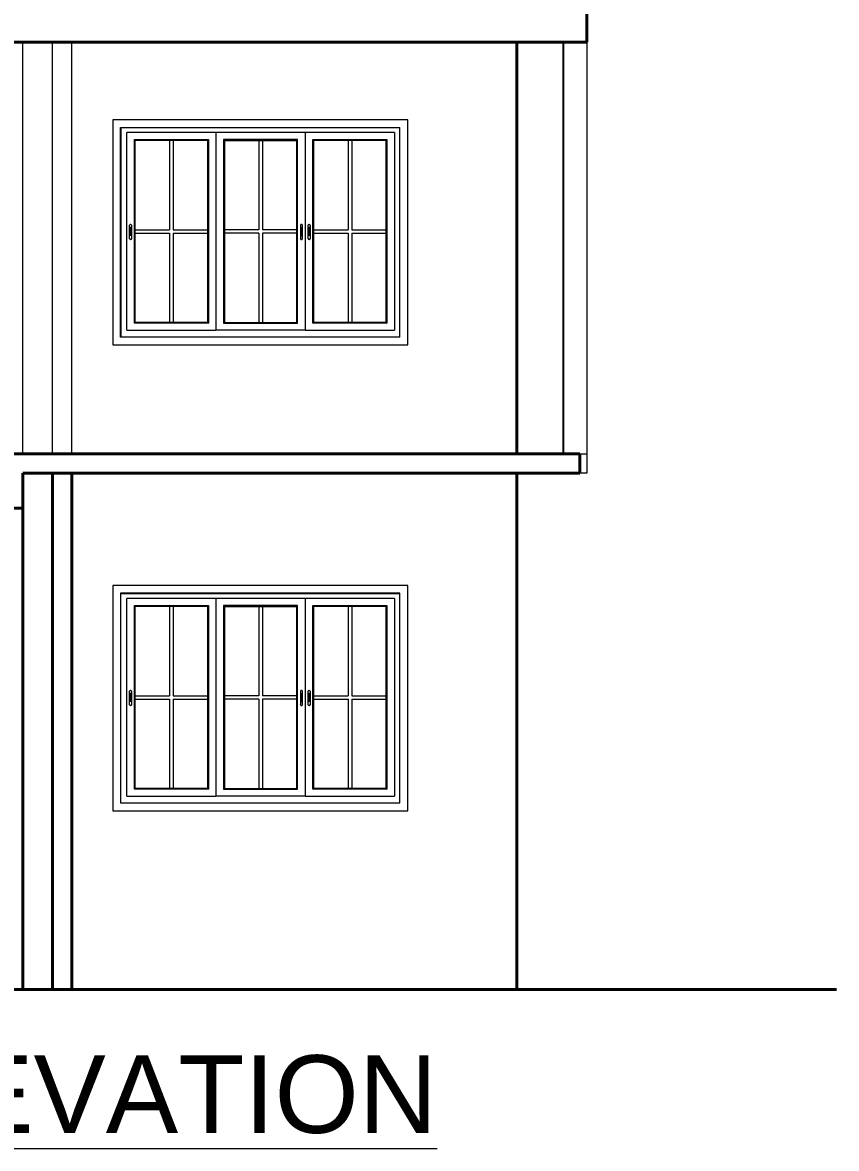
# Model space of a CAD drawing. Header units: inches. Extents: x 136316 to 155547, y -21384 to -17606.
# Drawn here: x 155204.9 to 155414.6, y -20502.4 to -20212.5 of the extents above; entities that cross this region are included whole.
import ezdxf

# ---------------------------------------------------------------- set-up
doc = ezdxf.new("R2010")
doc.units = ezdxf.units.IN
doc.header["$LTSCALE"] = 0.5
doc.header["$MEASUREMENT"] = 0
for name, color, linetype, lineweight in [('HACTH', 253, 'Continuous', 9), ('PARAPET', 50, 'Continuous', 13), ('Text-100.w', 254, 'Continuous', 9), ('wall', 1, 'Continuous', 40), ('wall light', 6, 'Continuous', 25), ('window', 4, 'Continuous', 13)]:
    doc.layers.add(name, color=color, linetype=linetype, lineweight=lineweight)
doc.styles.add('arial', font='arial.ttf')

msp = doc.modelspace()

# ---------------------------------------------------------------- linework, layer by layer
at = {"layer": 'HACTH'}
msp.add_line((155230.26, -20239.52), (155230.26, -20293.52), dxfattribs=at)
at = {"layer": 'PARAPET'}
for p, q in [((155205.03, -20323.52), (155205.03, -20217.52)), ((155212.65, -20323.52), (155212.65, -20217.52)), ((155217.65, -20323.52), (155217.65, -20217.52)), ((155350.26, -20217.52), (155350.26, -20328.52)), ((155304.15, -20237.52), (155228.15, -20237.52)), ((155228.15, -20237.52), (155228.15, -20295.52)), ((155304.15, -20295.52), (155304.15, -20237.52)), ((155230.15, -20293.52), (155230.15, -20239.52)), ((155230.15, -20239.52), (155302.15, -20239.52)), ((155302.15, -20293.52), (155302.15, -20239.52)), ((155228.15, -20295.52), (155304.15, -20295.52)), ((155302.15, -20293.52), (155230.15, -20293.52)), ((155348.51, -20323.52), (155350.26, -20323.52)), ((155350.26, -20328.52), (155348.51, -20328.52)), ((155304.15, -20357.45), (155228.15, -20357.45)), ((155228.15, -20357.45), (155228.15, -20415.45)), ((155230.15, -20359.45), (155230.15, -20413.45)), ((155302.15, -20359.45), (155230.15, -20359.45)), ((155230.26, -20413.45), (155230.26, -20359.52)), ((155230.26, -20359.52), (155302.15, -20359.52)), ((155302.15, -20413.45), (155302.15, -20359.45)), ((155304.15, -20415.45), (155304.15, -20357.45)), ((155230.15, -20413.45), (155302.15, -20413.45)), ((155228.15, -20415.45), (155304.15, -20415.45))]:
    msp.add_line(p, q, dxfattribs=at)
at = {"layer": 'wall'}
for p, q in [((155350.26, -20217.52), (155350.26, -20203.52)), ((155115.26, -20217.52), (155350.26, -20217.52)), ((155332.26, -20217.52), (155332.26, -20323.52)), ((155200.34, -20323.52), (155217.85, -20323.52)), ((155203.94, -20323.52), (155205.03, -20323.52)), ((155332.26, -20323.52), (155217.65, -20323.52)), ((155348.51, -20323.52), (155332.26, -20323.52)), ((155348.51, -20323.52), (155348.51, -20328.52)), ((155205.03, -20461.52), (155205.03, -20328.52)), ((155205.03, -20328.52), (155212.65, -20328.52)), ((155212.65, -20461.52), (155212.65, -20328.52)), ((155212.65, -20328.52), (155348.51, -20328.52)), ((155217.65, -20461.52), (155217.65, -20328.52)), ((155332.26, -20461.52), (155332.26, -20328.52)), ((155025.48, -20337.52), (155205.03, -20337.52)), ((154908.99, -20461.52), (155414.62, -20461.52))]:
    msp.add_line(p, q, dxfattribs=at)
at = {"layer": 'wall light'}
msp.add_line((155344.26, -20323.52), (155344.26, -20217.52), dxfattribs=at)
at = {"layer": 'window'}
for p, q in [((155231.76, -20291.74), (155231.76, -20240.85)), ((155300.76, -20240.85), (155231.76, -20240.85)), ((155254.76, -20240.85), (155254.76, -20291.74)), ((155277.76, -20240.85), (155277.76, -20291.74)), ((155300.76, -20240.85), (155300.76, -20291.74)), ((155233.73, -20289.94), (155233.73, -20242.65)), ((155233.73, -20242.65), (155252.8, -20242.65)), ((155233.97, -20242.87), (155233.73, -20242.65)), ((155233.97, -20289.71), (155233.97, -20242.87)), ((155252.55, -20242.87), (155233.97, -20242.87)), ((155242.77, -20242.87), (155242.77, -20265.84)), ((155243.75, -20242.87), (155243.75, -20265.84)), ((155252.55, -20242.87), (155252.8, -20242.65)), ((155252.55, -20242.87), (155252.55, -20289.71)), ((155252.8, -20242.65), (155252.8, -20289.94)), ((155275.8, -20242.65), (155256.73, -20242.65)), ((155256.73, -20242.65), (155256.73, -20289.94)), ((155256.97, -20242.87), (155256.73, -20242.65)), ((155256.97, -20242.87), (155256.97, -20289.71)), ((155256.97, -20242.87), (155275.55, -20242.87)), ((155265.77, -20242.87), (155265.77, -20265.84)), ((155266.75, -20242.87), (155266.75, -20265.84)), ((155275.55, -20242.87), (155275.8, -20242.65)), ((155275.55, -20289.71), (155275.55, -20242.87)), ((155275.8, -20289.94), (155275.8, -20242.65)), ((155279.73, -20289.94), (155279.73, -20242.65)), ((155279.73, -20242.65), (155298.8, -20242.65)), ((155279.97, -20242.87), (155279.73, -20242.65)), ((155279.97, -20289.71), (155279.97, -20242.87)), ((155298.55, -20242.87), (155279.97, -20242.87)), ((155288.77, -20242.87), (155288.77, -20265.84)), ((155289.75, -20242.87), (155289.75, -20265.84)), ((155298.55, -20242.87), (155298.8, -20242.65)), ((155298.55, -20242.87), (155298.55, -20289.71)), ((155298.8, -20242.65), (155298.8, -20289.94)), ((155232.49, -20264.69), (155232.5, -20264.66)), ((155232.49, -20264.73), (155232.5, -20264.66)), ((155232.49, -20264.73), (155232.49, -20264.69)), ((155232.49, -20268.12), (155232.49, -20264.73)), ((155232.5, -20264.66), (155232.52, -20264.63)), ((155232.52, -20264.63), (155232.54, -20264.6)), ((155232.57, -20264.57), (155232.54, -20264.6)), ((155232.6, -20264.55), (155232.57, -20264.57)), ((155232.59, -20265.4), (155232.58, -20265.42)), ((155232.58, -20265.42), (155232.58, -20265.45)), ((155232.58, -20265.45), (155232.58, -20267.15)), ((155232.58, -20267.18), (155232.58, -20267.15)), ((155232.59, -20267.2), (155232.58, -20267.18)), ((155232.6, -20265.38), (155232.59, -20265.4)), ((155232.6, -20267.22), (155232.59, -20267.2)), ((155232.6, -20264.55), (155232.64, -20264.53)), ((155232.61, -20265.36), (155232.6, -20265.38)), ((155232.61, -20267.24), (155232.6, -20267.22)), ((155232.63, -20265.34), (155232.61, -20265.36)), ((155232.65, -20265.33), (155232.63, -20265.34)), ((155232.68, -20264.52), (155232.64, -20264.53)), ((155232.68, -20265.31), (155232.65, -20265.33)), ((155232.72, -20264.51), (155232.68, -20264.52)), ((155232.7, -20265.3), (155232.68, -20265.31)), ((155232.73, -20265.3), (155232.7, -20265.3)), ((155232.76, -20264.51), (155232.72, -20264.51)), ((155232.76, -20265.3), (155232.73, -20265.3)), ((155232.8, -20264.51), (155232.76, -20264.51)), ((155232.79, -20265.3), (155232.76, -20265.3)), ((155232.81, -20265.3), (155232.79, -20265.3)), ((155232.8, -20264.51), (155232.84, -20264.52)), ((155232.84, -20265.31), (155232.81, -20265.3)), ((155232.84, -20264.52), (155232.88, -20264.53)), ((155232.87, -20265.33), (155232.84, -20265.31)), ((155232.89, -20265.34), (155232.87, -20265.33)), ((155232.88, -20264.53), (155232.92, -20264.55)), ((155232.91, -20265.36), (155232.89, -20265.34)), ((155232.92, -20265.38), (155232.91, -20265.36)), ((155232.92, -20267.22), (155232.91, -20267.24)), ((155232.92, -20264.55), (155232.95, -20264.57)), ((155232.93, -20265.4), (155232.92, -20265.38)), ((155232.93, -20267.2), (155232.92, -20267.22)), ((155232.94, -20265.42), (155232.93, -20265.4)), ((155232.94, -20267.18), (155232.93, -20267.2)), ((155232.94, -20265.45), (155232.94, -20265.42)), ((155232.94, -20267.15), (155232.94, -20265.45)), ((155232.94, -20267.15), (155232.94, -20267.18)), ((155232.95, -20264.57), (155232.98, -20264.6)), ((155233, -20264.63), (155232.98, -20264.6)), ((155233.02, -20264.66), (155233, -20264.63)), ((155233.03, -20264.69), (155233.02, -20264.66)), ((155233.03, -20264.69), (155233.03, -20264.73)), ((155233.03, -20264.73), (155233.03, -20268.12)), ((155233.97, -20265.84), (155242.77, -20265.84)), ((155233.97, -20266.74), (155242.77, -20266.74)), ((155242.77, -20266.74), (155242.77, -20289.71)), ((155243.75, -20265.84), (155252.55, -20265.84)), ((155243.75, -20266.74), (155252.55, -20266.74)), ((155243.75, -20266.74), (155243.75, -20289.71)), ((155265.77, -20265.84), (155256.97, -20265.84)), ((155265.77, -20266.74), (155256.97, -20266.74)), ((155265.77, -20266.74), (155265.77, -20289.71)), ((155275.55, -20265.84), (155266.75, -20265.84)), ((155266.75, -20266.74), (155266.75, -20289.71)), ((155275.55, -20266.74), (155266.75, -20266.74)), ((155276.51, -20264.66), (155276.5, -20264.69)), ((155276.5, -20264.69), (155276.5, -20264.73)), ((155276.5, -20264.73), (155276.5, -20268.12)), ((155276.53, -20264.63), (155276.51, -20264.66)), ((155276.55, -20264.6), (155276.53, -20264.63)), ((155276.58, -20264.57), (155276.55, -20264.6)), ((155276.61, -20264.55), (155276.58, -20264.57)), ((155276.59, -20265.42), (155276.6, -20265.4)), ((155276.59, -20265.45), (155276.59, -20265.42)), ((155276.59, -20265.69), (155276.59, -20265.45)), ((155276.59, -20265.67), (155276.6, -20265.65)), ((155276.59, -20265.69), (155276.59, -20265.67)), ((155276.59, -20267.15), (155276.59, -20265.69)), ((155276.59, -20267.15), (155276.59, -20267.18)), ((155276.59, -20267.18), (155276.6, -20267.2)), ((155276.6, -20265.4), (155276.61, -20265.38)), ((155276.6, -20265.65), (155276.61, -20265.63)), ((155276.6, -20267.2), (155276.61, -20267.22)), ((155276.65, -20264.53), (155276.61, -20264.55)), ((155276.61, -20265.38), (155276.62, -20265.36)), ((155276.61, -20265.63), (155276.62, -20265.61)), ((155276.61, -20267.22), (155276.62, -20267.24)), ((155276.62, -20265.36), (155276.64, -20265.34)), ((155276.62, -20265.61), (155276.64, -20265.59)), ((155276.64, -20265.34), (155276.66, -20265.33)), ((155276.64, -20265.59), (155276.66, -20265.57)), ((155276.68, -20264.52), (155276.65, -20264.53)), ((155276.66, -20265.33), (155276.69, -20265.31)), ((155276.66, -20265.57), (155276.69, -20265.56)), ((155276.73, -20264.51), (155276.68, -20264.52)), ((155276.69, -20265.31), (155276.71, -20265.3)), ((155276.69, -20265.56), (155276.71, -20265.55)), ((155276.71, -20265.3), (155276.74, -20265.3)), ((155276.71, -20265.55), (155276.74, -20265.55)), ((155276.77, -20264.51), (155276.73, -20264.51)), ((155276.74, -20265.3), (155276.77, -20265.3)), ((155276.74, -20265.55), (155276.77, -20265.55)), ((155276.81, -20264.51), (155276.77, -20264.51)), ((155276.77, -20265.3), (155276.8, -20265.3)), ((155276.77, -20265.55), (155276.8, -20265.55)), ((155276.8, -20265.3), (155276.82, -20265.3)), ((155276.8, -20265.55), (155276.82, -20265.55)), ((155276.85, -20264.52), (155276.81, -20264.51)), ((155276.82, -20265.3), (155276.85, -20265.31)), ((155276.82, -20265.55), (155276.85, -20265.56)), ((155276.89, -20264.53), (155276.85, -20264.52)), ((155276.85, -20265.31), (155276.87, -20265.33)), ((155276.85, -20265.56), (155276.87, -20265.57)), ((155276.87, -20265.33), (155276.9, -20265.34)), ((155276.87, -20265.57), (155276.9, -20265.59)), ((155276.93, -20264.55), (155276.89, -20264.53)), ((155276.9, -20265.34), (155276.91, -20265.36)), ((155276.9, -20265.59), (155276.91, -20265.61)), ((155276.91, -20265.36), (155276.93, -20265.38)), ((155276.91, -20265.61), (155276.93, -20265.63)), ((155276.91, -20267.24), (155276.93, -20267.22)), ((155276.96, -20264.57), (155276.93, -20264.55)), ((155276.93, -20265.38), (155276.94, -20265.4)), ((155276.93, -20265.63), (155276.94, -20265.65)), ((155276.93, -20267.22), (155276.94, -20267.2)), ((155276.94, -20265.4), (155276.95, -20265.42)), ((155276.94, -20265.65), (155276.95, -20265.67)), ((155276.94, -20267.2), (155276.95, -20267.18)), ((155276.95, -20265.42), (155276.95, -20265.45)), ((155276.95, -20267.15), (155276.95, -20265.45)), ((155276.95, -20265.67), (155276.95, -20265.69)), ((155276.95, -20267.18), (155276.95, -20267.15)), ((155276.99, -20264.6), (155276.96, -20264.57)), ((155277.01, -20264.63), (155276.99, -20264.6)), ((155277.02, -20264.66), (155277.01, -20264.63)), ((155277.03, -20264.69), (155277.02, -20264.66)), ((155277.04, -20264.73), (155277.02, -20264.66)), ((155277.04, -20264.73), (155277.03, -20264.69)), ((155277.04, -20268.12), (155277.04, -20264.73)), ((155278.49, -20264.69), (155278.5, -20264.66)), ((155278.49, -20264.73), (155278.5, -20264.66)), ((155278.49, -20264.73), (155278.49, -20264.69)), ((155278.49, -20268.12), (155278.49, -20264.73)), ((155278.5, -20264.66), (155278.52, -20264.63)), ((155278.52, -20264.63), (155278.54, -20264.6)), ((155278.57, -20264.57), (155278.54, -20264.6)), ((155278.6, -20264.55), (155278.57, -20264.57)), ((155278.59, -20265.4), (155278.58, -20265.42)), ((155278.58, -20265.42), (155278.58, -20265.45)), ((155278.58, -20265.45), (155278.58, -20267.15)), ((155278.58, -20267.18), (155278.58, -20267.15)), ((155278.59, -20267.2), (155278.58, -20267.18)), ((155278.6, -20265.38), (155278.59, -20265.4)), ((155278.6, -20267.22), (155278.59, -20267.2)), ((155278.6, -20264.55), (155278.64, -20264.53)), ((155278.61, -20265.36), (155278.6, -20265.38)), ((155278.61, -20267.24), (155278.6, -20267.22)), ((155278.63, -20265.34), (155278.61, -20265.36)), ((155278.65, -20265.33), (155278.63, -20265.34)), ((155278.68, -20264.52), (155278.64, -20264.53)), ((155278.68, -20265.31), (155278.65, -20265.33)), ((155278.72, -20264.51), (155278.68, -20264.52)), ((155278.7, -20265.3), (155278.68, -20265.31)), ((155278.73, -20265.3), (155278.7, -20265.3)), ((155278.76, -20264.51), (155278.72, -20264.51)), ((155278.76, -20265.3), (155278.73, -20265.3)), ((155278.8, -20264.51), (155278.76, -20264.51)), ((155278.79, -20265.3), (155278.76, -20265.3)), ((155278.81, -20265.3), (155278.79, -20265.3)), ((155278.8, -20264.51), (155278.84, -20264.52)), ((155278.84, -20265.31), (155278.81, -20265.3)), ((155278.84, -20264.52), (155278.88, -20264.53)), ((155278.87, -20265.33), (155278.84, -20265.31)), ((155278.89, -20265.34), (155278.87, -20265.33)), ((155278.88, -20264.53), (155278.92, -20264.55)), ((155278.91, -20265.36), (155278.89, -20265.34)), ((155278.92, -20265.38), (155278.91, -20265.36)), ((155278.92, -20267.22), (155278.91, -20267.24)), ((155278.92, -20264.55), (155278.95, -20264.57)), ((155278.93, -20265.4), (155278.92, -20265.38)), ((155278.93, -20267.2), (155278.92, -20267.22)), ((155278.94, -20265.42), (155278.93, -20265.4)), ((155278.94, -20267.18), (155278.93, -20267.2)), ((155278.94, -20265.45), (155278.94, -20265.42)), ((155278.94, -20267.15), (155278.94, -20265.45)), ((155278.94, -20267.15), (155278.94, -20267.18)), ((155278.95, -20264.57), (155278.98, -20264.6)), ((155279, -20264.63), (155278.98, -20264.6)), ((155279.02, -20264.66), (155279, -20264.63)), ((155279.03, -20264.69), (155279.02, -20264.66)), ((155279.03, -20264.69), (155279.03, -20264.73)), ((155279.03, -20264.73), (155279.03, -20268.12)), ((155279.97, -20265.84), (155288.77, -20265.84)), ((155279.97, -20266.74), (155288.77, -20266.74)), ((155288.77, -20266.74), (155288.77, -20289.71)), ((155289.75, -20265.84), (155298.55, -20265.84)), ((155289.75, -20266.74), (155298.55, -20266.74)), ((155289.75, -20266.74), (155289.75, -20289.71)), ((155232.49, -20268.15), (155232.49, -20268.12)), ((155232.5, -20268.19), (155232.49, -20268.15)), ((155232.5, -20268.19), (155232.52, -20268.22)), ((155232.52, -20268.22), (155232.54, -20268.25)), ((155232.54, -20268.25), (155232.57, -20268.27)), ((155232.6, -20268.3), (155232.57, -20268.27)), ((155232.64, -20268.32), (155232.6, -20268.3)), ((155232.63, -20267.26), (155232.61, -20267.24)), ((155232.65, -20267.27), (155232.63, -20267.26)), ((155232.64, -20268.32), (155232.68, -20268.33)), ((155232.68, -20267.28), (155232.65, -20267.27)), ((155232.7, -20267.29), (155232.68, -20267.28)), ((155232.72, -20268.34), (155232.68, -20268.33)), ((155232.73, -20267.3), (155232.7, -20267.29)), ((155232.76, -20268.34), (155232.72, -20268.34)), ((155232.76, -20267.3), (155232.73, -20267.3)), ((155232.79, -20267.3), (155232.76, -20267.3)), ((155232.76, -20268.34), (155232.8, -20268.34)), ((155232.81, -20267.29), (155232.79, -20267.3)), ((155232.8, -20268.34), (155232.84, -20268.33)), ((155232.84, -20267.28), (155232.81, -20267.29)), ((155232.87, -20267.27), (155232.84, -20267.28)), ((155232.88, -20268.32), (155232.84, -20268.33)), ((155232.89, -20267.26), (155232.87, -20267.27)), ((155232.92, -20268.3), (155232.88, -20268.32)), ((155232.91, -20267.24), (155232.89, -20267.26)), ((155232.92, -20268.3), (155232.95, -20268.27)), ((155232.95, -20268.27), (155232.98, -20268.25)), ((155232.98, -20268.25), (155233, -20268.22)), ((155233.02, -20268.19), (155233, -20268.22)), ((155233.03, -20268.12), (155233.02, -20268.19)), ((155233.03, -20268.15), (155233.02, -20268.19)), ((155233.03, -20268.15), (155233.03, -20268.12)), ((155276.5, -20268.15), (155276.5, -20268.12)), ((155276.5, -20268.12), (155276.51, -20268.19)), ((155276.5, -20268.15), (155276.51, -20268.19)), ((155276.51, -20268.19), (155276.53, -20268.22)), ((155276.53, -20268.22), (155276.55, -20268.25)), ((155276.55, -20268.25), (155276.58, -20268.27)), ((155276.58, -20268.27), (155276.61, -20268.3)), ((155276.61, -20268.3), (155276.65, -20268.32)), ((155276.62, -20267.24), (155276.64, -20267.26)), ((155276.64, -20267.26), (155276.66, -20267.27)), ((155276.65, -20268.32), (155276.68, -20268.33)), ((155276.66, -20267.27), (155276.69, -20267.28)), ((155276.68, -20268.33), (155276.73, -20268.34)), ((155276.69, -20267.28), (155276.71, -20267.29)), ((155276.71, -20267.29), (155276.74, -20267.3)), ((155276.73, -20268.34), (155276.77, -20268.34)), ((155276.74, -20267.3), (155276.77, -20267.3)), ((155276.77, -20267.3), (155276.8, -20267.3)), ((155276.77, -20268.34), (155276.81, -20268.34)), ((155276.8, -20267.3), (155276.82, -20267.29)), ((155276.81, -20268.34), (155276.85, -20268.33)), ((155276.82, -20267.29), (155276.85, -20267.28)), ((155276.85, -20267.28), (155276.87, -20267.27)), ((155276.85, -20268.33), (155276.89, -20268.32)), ((155276.87, -20267.27), (155276.9, -20267.26)), ((155276.89, -20268.32), (155276.93, -20268.3)), ((155276.9, -20267.26), (155276.91, -20267.24)), ((155276.93, -20268.3), (155276.96, -20268.27)), ((155276.96, -20268.27), (155276.99, -20268.25)), ((155276.99, -20268.25), (155277.01, -20268.22)), ((155277.01, -20268.22), (155277.02, -20268.19)), ((155277.02, -20268.19), (155277.03, -20268.15)), ((155277.03, -20268.15), (155277.04, -20268.12)), ((155278.49, -20268.15), (155278.49, -20268.12)), ((155278.5, -20268.19), (155278.49, -20268.15)), ((155278.5, -20268.19), (155278.52, -20268.22)), ((155278.52, -20268.22), (155278.54, -20268.25)), ((155278.54, -20268.25), (155278.57, -20268.27)), ((155278.6, -20268.3), (155278.57, -20268.27)), ((155278.64, -20268.32), (155278.6, -20268.3)), ((155278.63, -20267.26), (155278.61, -20267.24)), ((155278.65, -20267.27), (155278.63, -20267.26)), ((155278.64, -20268.32), (155278.68, -20268.33)), ((155278.68, -20267.28), (155278.65, -20267.27)), ((155278.7, -20267.29), (155278.68, -20267.28)), ((155278.72, -20268.34), (155278.68, -20268.33)), ((155278.73, -20267.3), (155278.7, -20267.29)), ((155278.76, -20268.34), (155278.72, -20268.34)), ((155278.76, -20267.3), (155278.73, -20267.3)), ((155278.79, -20267.3), (155278.76, -20267.3)), ((155278.76, -20268.34), (155278.8, -20268.34)), ((155278.81, -20267.29), (155278.79, -20267.3)), ((155278.8, -20268.34), (155278.84, -20268.33)), ((155278.84, -20267.28), (155278.81, -20267.29)), ((155278.87, -20267.27), (155278.84, -20267.28)), ((155278.88, -20268.32), (155278.84, -20268.33)), ((155278.89, -20267.26), (155278.87, -20267.27)), ((155278.92, -20268.3), (155278.88, -20268.32)), ((155278.91, -20267.24), (155278.89, -20267.26)), ((155278.92, -20268.3), (155278.95, -20268.27)), ((155278.95, -20268.27), (155278.98, -20268.25)), ((155278.98, -20268.25), (155279, -20268.22)), ((155279.02, -20268.19), (155279, -20268.22)), ((155279.03, -20268.12), (155279.02, -20268.19)), ((155279.03, -20268.15), (155279.02, -20268.19)), ((155279.03, -20268.15), (155279.03, -20268.12)), ((155233.73, -20289.94), (155233.97, -20289.71)), ((155252.8, -20289.94), (155233.73, -20289.94)), ((155252.55, -20289.71), (155233.97, -20289.71)), ((155252.55, -20289.71), (155252.8, -20289.94)), ((155256.97, -20289.71), (155256.73, -20289.94)), ((155256.73, -20289.94), (155275.8, -20289.94)), ((155256.97, -20289.71), (155275.55, -20289.71)), ((155275.8, -20289.94), (155275.55, -20289.71)), ((155279.73, -20289.94), (155279.97, -20289.71)), ((155298.8, -20289.94), (155279.73, -20289.94)), ((155298.55, -20289.71), (155279.97, -20289.71)), ((155298.55, -20289.71), (155298.8, -20289.94)), ((155231.76, -20291.74), (155254.76, -20291.74)), ((155277.76, -20291.74), (155254.76, -20291.74)), ((155277.76, -20291.74), (155300.76, -20291.74)), ((155231.76, -20411.74), (155231.76, -20360.85)), ((155300.76, -20360.85), (155231.76, -20360.85)), ((155233.73, -20409.94), (155233.73, -20362.65)), ((155233.73, -20362.65), (155252.8, -20362.65)), ((155233.97, -20362.87), (155233.73, -20362.65)), ((155233.97, -20409.71), (155233.97, -20362.87)), ((155252.55, -20362.87), (155233.97, -20362.87)), ((155242.77, -20362.87), (155242.77, -20385.84)), ((155243.75, -20362.87), (155243.75, -20385.84)), ((155252.55, -20362.87), (155252.8, -20362.65)), ((155252.55, -20362.87), (155252.55, -20409.71)), ((155252.8, -20362.65), (155252.8, -20409.94)), ((155254.76, -20360.85), (155254.76, -20411.74)), ((155275.8, -20362.65), (155256.73, -20362.65)), ((155256.73, -20362.65), (155256.73, -20409.94)), ((155256.97, -20362.87), (155256.73, -20362.65)), ((155256.97, -20362.87), (155256.97, -20409.71)), ((155256.97, -20362.87), (155275.55, -20362.87)), ((155265.77, -20362.87), (155265.77, -20385.84)), ((155266.75, -20362.87), (155266.75, -20385.84)), ((155275.55, -20362.87), (155275.8, -20362.65)), ((155275.55, -20409.71), (155275.55, -20362.87)), ((155275.8, -20409.94), (155275.8, -20362.65)), ((155277.76, -20360.85), (155277.76, -20411.74)), ((155279.73, -20409.94), (155279.73, -20362.65)), ((155279.73, -20362.65), (155298.8, -20362.65)), ((155279.97, -20362.87), (155279.73, -20362.65)), ((155279.97, -20409.71), (155279.97, -20362.87)), ((155298.55, -20362.87), (155279.97, -20362.87)), ((155288.77, -20362.87), (155288.77, -20385.84)), ((155289.75, -20362.87), (155289.75, -20385.84)), ((155298.55, -20362.87), (155298.8, -20362.65)), ((155298.55, -20362.87), (155298.55, -20409.71)), ((155298.8, -20362.65), (155298.8, -20409.94)), ((155300.76, -20360.85), (155300.76, -20411.74)), ((155232.49, -20384.69), (155232.5, -20384.66)), ((155232.49, -20384.73), (155232.5, -20384.66)), ((155232.49, -20384.73), (155232.49, -20384.69)), ((155232.49, -20388.12), (155232.49, -20384.73)), ((155232.5, -20384.66), (155232.52, -20384.63)), ((155232.52, -20384.63), (155232.54, -20384.6)), ((155232.57, -20384.57), (155232.54, -20384.6)), ((155232.6, -20384.55), (155232.57, -20384.57)), ((155232.59, -20385.4), (155232.58, -20385.42)), ((155232.58, -20385.42), (155232.58, -20385.45)), ((155232.58, -20385.45), (155232.58, -20387.15)), ((155232.6, -20385.38), (155232.59, -20385.4)), ((155232.6, -20384.55), (155232.64, -20384.53)), ((155232.61, -20385.36), (155232.6, -20385.38)), ((155232.63, -20385.34), (155232.61, -20385.36)), ((155232.65, -20385.33), (155232.63, -20385.34)), ((155232.68, -20384.52), (155232.64, -20384.53)), ((155232.68, -20385.31), (155232.65, -20385.33)), ((155232.72, -20384.51), (155232.68, -20384.52)), ((155232.7, -20385.3), (155232.68, -20385.31)), ((155232.73, -20385.3), (155232.7, -20385.3)), ((155232.76, -20384.51), (155232.72, -20384.51)), ((155232.76, -20385.3), (155232.73, -20385.3)), ((155232.8, -20384.51), (155232.76, -20384.51)), ((155232.79, -20385.3), (155232.76, -20385.3)), ((155232.81, -20385.3), (155232.79, -20385.3)), ((155232.8, -20384.51), (155232.84, -20384.52)), ((155232.84, -20385.31), (155232.81, -20385.3)), ((155232.84, -20384.52), (155232.88, -20384.53)), ((155232.87, -20385.33), (155232.84, -20385.31)), ((155232.89, -20385.34), (155232.87, -20385.33)), ((155232.88, -20384.53), (155232.92, -20384.55)), ((155232.91, -20385.36), (155232.89, -20385.34)), ((155232.92, -20385.38), (155232.91, -20385.36)), ((155232.92, -20384.55), (155232.95, -20384.57)), ((155232.93, -20385.4), (155232.92, -20385.38)), ((155232.94, -20385.42), (155232.93, -20385.4)), ((155232.94, -20385.45), (155232.94, -20385.42)), ((155232.94, -20387.15), (155232.94, -20385.45)), ((155232.95, -20384.57), (155232.98, -20384.6)), ((155233, -20384.63), (155232.98, -20384.6)), ((155233.02, -20384.66), (155233, -20384.63)), ((155233.03, -20384.69), (155233.02, -20384.66)), ((155233.03, -20384.69), (155233.03, -20384.73)), ((155233.03, -20384.73), (155233.03, -20388.12)), ((155233.97, -20385.84), (155242.77, -20385.84)), ((155243.75, -20385.84), (155252.55, -20385.84)), ((155265.77, -20385.84), (155256.97, -20385.84)), ((155275.55, -20385.84), (155266.75, -20385.84)), ((155276.51, -20384.66), (155276.5, -20384.69)), ((155276.5, -20384.69), (155276.5, -20384.73)), ((155276.5, -20384.73), (155276.5, -20388.12)), ((155276.53, -20384.63), (155276.51, -20384.66)), ((155276.55, -20384.6), (155276.53, -20384.63)), ((155276.58, -20384.57), (155276.55, -20384.6)), ((155276.61, -20384.55), (155276.58, -20384.57)), ((155276.59, -20385.42), (155276.6, -20385.4)), ((155276.59, -20385.45), (155276.59, -20385.42)), ((155276.59, -20385.69), (155276.59, -20385.45)), ((155276.59, -20385.67), (155276.6, -20385.65)), ((155276.59, -20385.69), (155276.59, -20385.67)), ((155276.59, -20387.15), (155276.59, -20385.69)), ((155276.6, -20385.4), (155276.61, -20385.38)), ((155276.6, -20385.65), (155276.61, -20385.63)), ((155276.65, -20384.53), (155276.61, -20384.55)), ((155276.61, -20385.38), (155276.62, -20385.36)), ((155276.61, -20385.63), (155276.62, -20385.61)), ((155276.62, -20385.36), (155276.64, -20385.34)), ((155276.62, -20385.61), (155276.64, -20385.59)), ((155276.64, -20385.34), (155276.66, -20385.33)), ((155276.64, -20385.59), (155276.66, -20385.57)), ((155276.68, -20384.52), (155276.65, -20384.53)), ((155276.66, -20385.33), (155276.69, -20385.31)), ((155276.66, -20385.57), (155276.69, -20385.56)), ((155276.73, -20384.51), (155276.68, -20384.52)), ((155276.69, -20385.31), (155276.71, -20385.3)), ((155276.69, -20385.56), (155276.71, -20385.55)), ((155276.71, -20385.3), (155276.74, -20385.3)), ((155276.71, -20385.55), (155276.74, -20385.55)), ((155276.77, -20384.51), (155276.73, -20384.51)), ((155276.74, -20385.3), (155276.77, -20385.3)), ((155276.74, -20385.55), (155276.77, -20385.55)), ((155276.81, -20384.51), (155276.77, -20384.51)), ((155276.77, -20385.3), (155276.8, -20385.3)), ((155276.77, -20385.55), (155276.8, -20385.55)), ((155276.8, -20385.3), (155276.82, -20385.3)), ((155276.8, -20385.55), (155276.82, -20385.55)), ((155276.85, -20384.52), (155276.81, -20384.51)), ((155276.82, -20385.3), (155276.85, -20385.31)), ((155276.82, -20385.55), (155276.85, -20385.56)), ((155276.89, -20384.53), (155276.85, -20384.52)), ((155276.85, -20385.31), (155276.87, -20385.33)), ((155276.85, -20385.56), (155276.87, -20385.57)), ((155276.87, -20385.33), (155276.9, -20385.34)), ((155276.87, -20385.57), (155276.9, -20385.59)), ((155276.93, -20384.55), (155276.89, -20384.53)), ((155276.9, -20385.34), (155276.91, -20385.36)), ((155276.9, -20385.59), (155276.91, -20385.61)), ((155276.91, -20385.36), (155276.93, -20385.38)), ((155276.91, -20385.61), (155276.93, -20385.63)), ((155276.96, -20384.57), (155276.93, -20384.55)), ((155276.93, -20385.38), (155276.94, -20385.4)), ((155276.93, -20385.63), (155276.94, -20385.65)), ((155276.94, -20385.4), (155276.95, -20385.42)), ((155276.94, -20385.65), (155276.95, -20385.67)), ((155276.95, -20385.42), (155276.95, -20385.45)), ((155276.95, -20387.15), (155276.95, -20385.45)), ((155276.95, -20385.67), (155276.95, -20385.69)), ((155276.99, -20384.6), (155276.96, -20384.57)), ((155277.01, -20384.63), (155276.99, -20384.6)), ((155277.02, -20384.66), (155277.01, -20384.63)), ((155277.03, -20384.69), (155277.02, -20384.66)), ((155277.04, -20384.73), (155277.02, -20384.66)), ((155277.04, -20384.73), (155277.03, -20384.69)), ((155277.04, -20388.12), (155277.04, -20384.73)), ((155278.49, -20384.69), (155278.5, -20384.66)), ((155278.49, -20384.73), (155278.5, -20384.66)), ((155278.49, -20384.73), (155278.49, -20384.69)), ((155278.49, -20388.12), (155278.49, -20384.73)), ((155278.5, -20384.66), (155278.52, -20384.63)), ((155278.52, -20384.63), (155278.54, -20384.6)), ((155278.57, -20384.57), (155278.54, -20384.6)), ((155278.6, -20384.55), (155278.57, -20384.57)), ((155278.59, -20385.4), (155278.58, -20385.42)), ((155278.58, -20385.42), (155278.58, -20385.45)), ((155278.58, -20385.45), (155278.58, -20387.15)), ((155278.6, -20385.38), (155278.59, -20385.4)), ((155278.6, -20384.55), (155278.64, -20384.53)), ((155278.61, -20385.36), (155278.6, -20385.38)), ((155278.63, -20385.34), (155278.61, -20385.36)), ((155278.65, -20385.33), (155278.63, -20385.34)), ((155278.68, -20384.52), (155278.64, -20384.53)), ((155278.68, -20385.31), (155278.65, -20385.33)), ((155278.72, -20384.51), (155278.68, -20384.52)), ((155278.7, -20385.3), (155278.68, -20385.31)), ((155278.73, -20385.3), (155278.7, -20385.3)), ((155278.76, -20384.51), (155278.72, -20384.51)), ((155278.76, -20385.3), (155278.73, -20385.3)), ((155278.8, -20384.51), (155278.76, -20384.51)), ((155278.79, -20385.3), (155278.76, -20385.3)), ((155278.81, -20385.3), (155278.79, -20385.3)), ((155278.8, -20384.51), (155278.84, -20384.52)), ((155278.84, -20385.31), (155278.81, -20385.3)), ((155278.84, -20384.52), (155278.88, -20384.53)), ((155278.87, -20385.33), (155278.84, -20385.31)), ((155278.89, -20385.34), (155278.87, -20385.33)), ((155278.88, -20384.53), (155278.92, -20384.55)), ((155278.91, -20385.36), (155278.89, -20385.34)), ((155278.92, -20385.38), (155278.91, -20385.36)), ((155278.92, -20384.55), (155278.95, -20384.57)), ((155278.93, -20385.4), (155278.92, -20385.38)), ((155278.94, -20385.42), (155278.93, -20385.4)), ((155278.94, -20385.45), (155278.94, -20385.42)), ((155278.94, -20387.15), (155278.94, -20385.45)), ((155278.95, -20384.57), (155278.98, -20384.6)), ((155279, -20384.63), (155278.98, -20384.6)), ((155279.02, -20384.66), (155279, -20384.63)), ((155279.03, -20384.69), (155279.02, -20384.66)), ((155279.03, -20384.69), (155279.03, -20384.73)), ((155279.03, -20384.73), (155279.03, -20388.12)), ((155279.97, -20385.84), (155288.77, -20385.84)), ((155289.75, -20385.84), (155298.55, -20385.84)), ((155232.49, -20388.15), (155232.49, -20388.12)), ((155232.5, -20388.19), (155232.49, -20388.15)), ((155232.5, -20388.19), (155232.52, -20388.22)), ((155232.52, -20388.22), (155232.54, -20388.25)), ((155232.54, -20388.25), (155232.57, -20388.27)), ((155232.6, -20388.3), (155232.57, -20388.27)), ((155232.58, -20387.18), (155232.58, -20387.15)), ((155232.59, -20387.2), (155232.58, -20387.18)), ((155232.6, -20387.22), (155232.59, -20387.2)), ((155232.61, -20387.24), (155232.6, -20387.22)), ((155232.64, -20388.32), (155232.6, -20388.3)), ((155232.63, -20387.26), (155232.61, -20387.24)), ((155232.65, -20387.27), (155232.63, -20387.26)), ((155232.64, -20388.32), (155232.68, -20388.33)), ((155232.68, -20387.28), (155232.65, -20387.27)), ((155232.7, -20387.29), (155232.68, -20387.28)), ((155232.72, -20388.34), (155232.68, -20388.33)), ((155232.73, -20387.3), (155232.7, -20387.29)), ((155232.76, -20388.34), (155232.72, -20388.34)), ((155232.76, -20387.3), (155232.73, -20387.3)), ((155232.79, -20387.3), (155232.76, -20387.3)), ((155232.76, -20388.34), (155232.8, -20388.34)), ((155232.81, -20387.29), (155232.79, -20387.3)), ((155232.8, -20388.34), (155232.84, -20388.33)), ((155232.84, -20387.28), (155232.81, -20387.29)), ((155232.87, -20387.27), (155232.84, -20387.28)), ((155232.88, -20388.32), (155232.84, -20388.33)), ((155232.89, -20387.26), (155232.87, -20387.27)), ((155232.92, -20388.3), (155232.88, -20388.32)), ((155232.91, -20387.24), (155232.89, -20387.26)), ((155232.92, -20387.22), (155232.91, -20387.24)), ((155232.93, -20387.2), (155232.92, -20387.22)), ((155232.92, -20388.3), (155232.95, -20388.27)), ((155232.94, -20387.18), (155232.93, -20387.2)), ((155232.94, -20387.15), (155232.94, -20387.18)), ((155232.95, -20388.27), (155232.98, -20388.25)), ((155232.98, -20388.25), (155233, -20388.22)), ((155233.02, -20388.19), (155233, -20388.22)), ((155233.03, -20388.12), (155233.02, -20388.19)), ((155233.03, -20388.15), (155233.02, -20388.19)), ((155233.03, -20388.15), (155233.03, -20388.12)), ((155233.97, -20386.74), (155242.77, -20386.74)), ((155242.77, -20386.74), (155242.77, -20409.71)), ((155243.75, -20386.74), (155252.55, -20386.74)), ((155243.75, -20386.74), (155243.75, -20409.71)), ((155265.77, -20386.74), (155256.97, -20386.74)), ((155265.77, -20386.74), (155265.77, -20409.71)), ((155266.75, -20386.74), (155266.75, -20409.71)), ((155275.55, -20386.74), (155266.75, -20386.74)), ((155276.5, -20388.15), (155276.5, -20388.12)), ((155276.5, -20388.12), (155276.51, -20388.19)), ((155276.5, -20388.15), (155276.51, -20388.19)), ((155276.51, -20388.19), (155276.53, -20388.22)), ((155276.53, -20388.22), (155276.55, -20388.25)), ((155276.55, -20388.25), (155276.58, -20388.27)), ((155276.58, -20388.27), (155276.61, -20388.3)), ((155276.59, -20387.15), (155276.59, -20387.18)), ((155276.59, -20387.18), (155276.6, -20387.2)), ((155276.6, -20387.2), (155276.61, -20387.22)), ((155276.61, -20387.22), (155276.62, -20387.24)), ((155276.61, -20388.3), (155276.65, -20388.32)), ((155276.62, -20387.24), (155276.64, -20387.26)), ((155276.64, -20387.26), (155276.66, -20387.27)), ((155276.65, -20388.32), (155276.68, -20388.33)), ((155276.66, -20387.27), (155276.69, -20387.28)), ((155276.68, -20388.33), (155276.73, -20388.34)), ((155276.69, -20387.28), (155276.71, -20387.29)), ((155276.71, -20387.29), (155276.74, -20387.3)), ((155276.73, -20388.34), (155276.77, -20388.34)), ((155276.74, -20387.3), (155276.77, -20387.3)), ((155276.77, -20387.3), (155276.8, -20387.3)), ((155276.77, -20388.34), (155276.81, -20388.34)), ((155276.8, -20387.3), (155276.82, -20387.29)), ((155276.81, -20388.34), (155276.85, -20388.33)), ((155276.82, -20387.29), (155276.85, -20387.28)), ((155276.85, -20387.28), (155276.87, -20387.27)), ((155276.85, -20388.33), (155276.89, -20388.32)), ((155276.87, -20387.27), (155276.9, -20387.26)), ((155276.89, -20388.32), (155276.93, -20388.3)), ((155276.9, -20387.26), (155276.91, -20387.24)), ((155276.91, -20387.24), (155276.93, -20387.22)), ((155276.93, -20387.22), (155276.94, -20387.2)), ((155276.93, -20388.3), (155276.96, -20388.27)), ((155276.94, -20387.2), (155276.95, -20387.18)), ((155276.95, -20387.18), (155276.95, -20387.15)), ((155276.96, -20388.27), (155276.99, -20388.25)), ((155276.99, -20388.25), (155277.01, -20388.22)), ((155277.01, -20388.22), (155277.02, -20388.19)), ((155277.02, -20388.19), (155277.03, -20388.15)), ((155277.03, -20388.15), (155277.04, -20388.12)), ((155278.49, -20388.15), (155278.49, -20388.12)), ((155278.5, -20388.19), (155278.49, -20388.15)), ((155278.5, -20388.19), (155278.52, -20388.22)), ((155278.52, -20388.22), (155278.54, -20388.25)), ((155278.54, -20388.25), (155278.57, -20388.27)), ((155278.6, -20388.3), (155278.57, -20388.27)), ((155278.58, -20387.18), (155278.58, -20387.15)), ((155278.59, -20387.2), (155278.58, -20387.18)), ((155278.6, -20387.22), (155278.59, -20387.2)), ((155278.61, -20387.24), (155278.6, -20387.22)), ((155278.64, -20388.32), (155278.6, -20388.3)), ((155278.63, -20387.26), (155278.61, -20387.24)), ((155278.65, -20387.27), (155278.63, -20387.26)), ((155278.64, -20388.32), (155278.68, -20388.33)), ((155278.68, -20387.28), (155278.65, -20387.27)), ((155278.7, -20387.29), (155278.68, -20387.28)), ((155278.72, -20388.34), (155278.68, -20388.33)), ((155278.73, -20387.3), (155278.7, -20387.29)), ((155278.76, -20388.34), (155278.72, -20388.34)), ((155278.76, -20387.3), (155278.73, -20387.3)), ((155278.79, -20387.3), (155278.76, -20387.3)), ((155278.76, -20388.34), (155278.8, -20388.34)), ((155278.81, -20387.29), (155278.79, -20387.3)), ((155278.8, -20388.34), (155278.84, -20388.33)), ((155278.84, -20387.28), (155278.81, -20387.29)), ((155278.87, -20387.27), (155278.84, -20387.28)), ((155278.88, -20388.32), (155278.84, -20388.33)), ((155278.89, -20387.26), (155278.87, -20387.27)), ((155278.92, -20388.3), (155278.88, -20388.32)), ((155278.91, -20387.24), (155278.89, -20387.26)), ((155278.92, -20387.22), (155278.91, -20387.24)), ((155278.93, -20387.2), (155278.92, -20387.22)), ((155278.92, -20388.3), (155278.95, -20388.27)), ((155278.94, -20387.18), (155278.93, -20387.2)), ((155278.94, -20387.15), (155278.94, -20387.18)), ((155278.95, -20388.27), (155278.98, -20388.25)), ((155278.98, -20388.25), (155279, -20388.22)), ((155279.02, -20388.19), (155279, -20388.22)), ((155279.03, -20388.12), (155279.02, -20388.19)), ((155279.03, -20388.15), (155279.02, -20388.19)), ((155279.03, -20388.15), (155279.03, -20388.12)), ((155279.97, -20386.74), (155288.77, -20386.74)), ((155288.77, -20386.74), (155288.77, -20409.71)), ((155289.75, -20386.74), (155298.55, -20386.74)), ((155289.75, -20386.74), (155289.75, -20409.71)), ((155231.76, -20411.74), (155254.76, -20411.74)), ((155233.73, -20409.94), (155233.97, -20409.71)), ((155252.8, -20409.94), (155233.73, -20409.94)), ((155252.55, -20409.71), (155233.97, -20409.71)), ((155252.55, -20409.71), (155252.8, -20409.94)), ((155277.76, -20411.74), (155254.76, -20411.74)), ((155256.97, -20409.71), (155256.73, -20409.94)), ((155256.73, -20409.94), (155275.8, -20409.94)), ((155256.97, -20409.71), (155275.55, -20409.71)), ((155275.8, -20409.94), (155275.55, -20409.71)), ((155277.76, -20411.74), (155300.76, -20411.74)), ((155279.73, -20409.94), (155279.97, -20409.71)), ((155298.8, -20409.94), (155279.73, -20409.94)), ((155298.55, -20409.71), (155279.97, -20409.71)), ((155298.55, -20409.71), (155298.8, -20409.94))]:
    msp.add_line(p, q, dxfattribs=at)

# ---------------------------------------------------------------- texts
at = {"layer": 'Text-100.w', "insert": (155189.11, -20478.43), "char_height": 20, "attachment_point": 2, "style": 'arial'}
msp.add_mtext_dynamic_manual_height_columns('{\\LWEST ELEVATION}', width=940.9712, gutter_width=100, heights=[0], dxfattribs=at)

doc.saveas('drawing.dxf')
